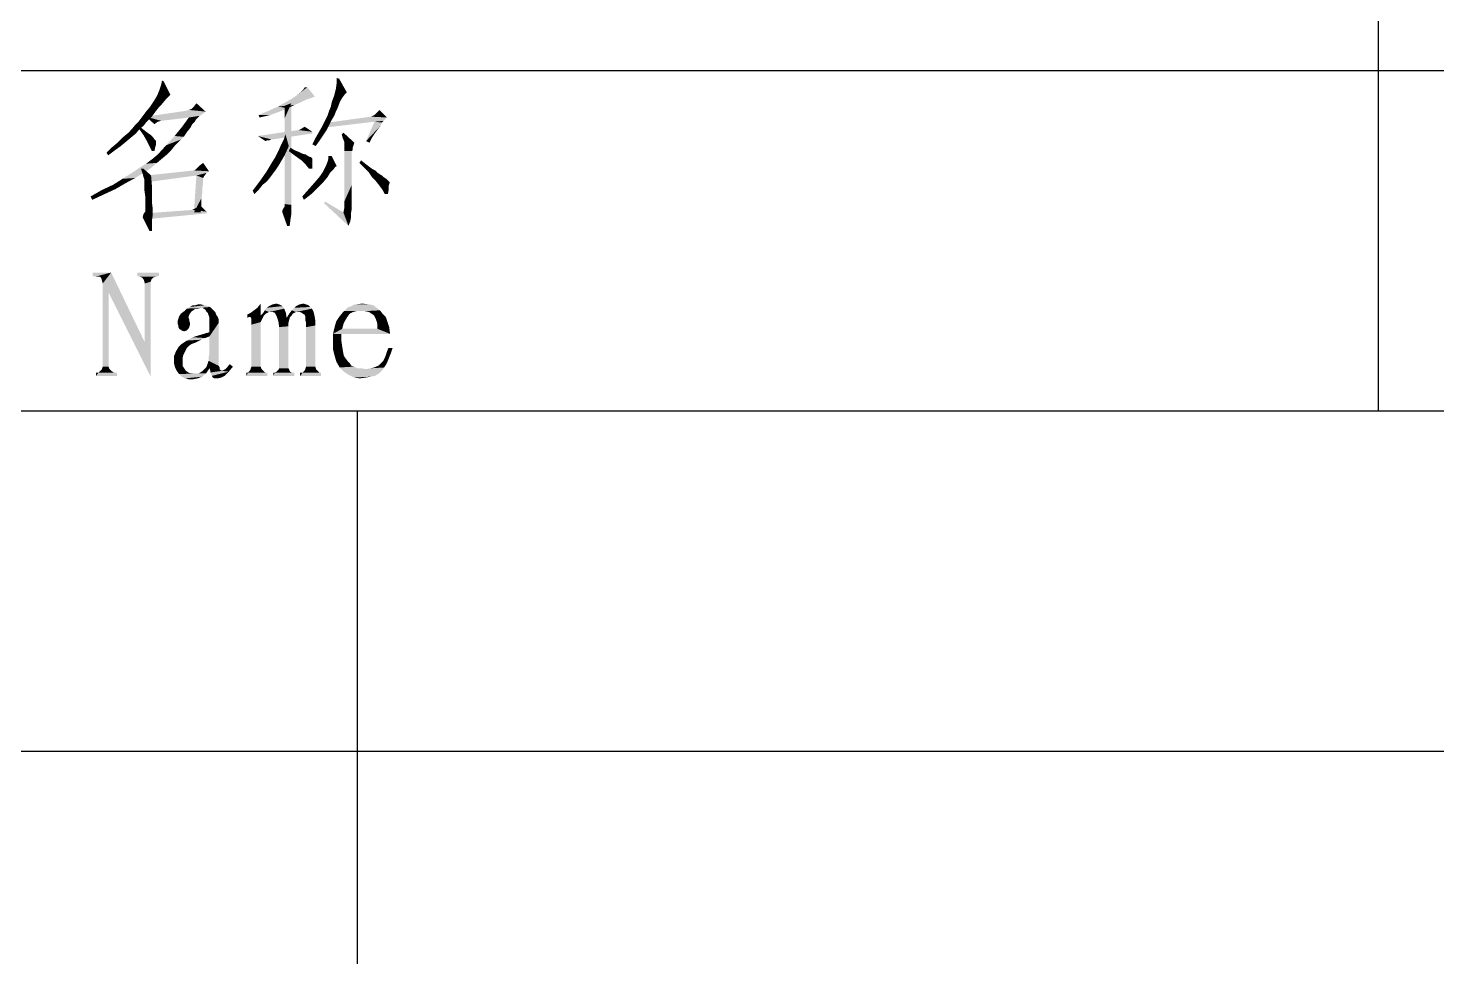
# Model space of a CAD drawing. Header units: millimetres. Extents: x 336 to 634, y 189 to 399.
# Drawn here: x 474.74 to 499.58, y 245.55 to 261.92 of the extents above; entities that cross this region are included whole.
import ezdxf

# ---------------------------------------------------------------- set-up
doc = ezdxf.new("R2010")
doc.units = ezdxf.units.MM

msp = doc.modelspace()

# ---------------------------------------------------------------- linework, layer by layer
at = {"color": 2, "linetype": 'Continuous'}
for p, q in [((498.54988, 297.17577), (498.54988, 255.17577)), ((448.54988, 261.17577), (628.54988, 261.17577)), ((448.54988, 255.17577), (628.54988, 255.17577))]:
    msp.add_line(p, q, dxfattribs=at)
at = {"color": 7, "linetype": 'Continuous'}
for p, q in [((448.54993, 255.17685), (628.54993, 255.17685)), ((480.54993, 229.17685), (480.54993, 255.17685)), ((448.54993, 249.17685), (628.54993, 249.17685))]:
    msp.add_line(p, q, dxfattribs=at)
for points in [[(477.0268, 260.76466), (477.05643, 260.83873), (477.1305, 260.98688)], [(477.0268, 260.76466), (477.1305, 260.98688), (477.24902, 260.74985)], [(477.05643, 260.83873), (477.08606, 260.92762), (477.1305, 260.98688)], [(477.1305, 260.98688), (477.08606, 260.92762), (477.10087, 261.0017)], [(479.47124, 260.73503), (479.54532, 260.79429), (479.66383, 260.88318)], [(479.47124, 260.73503), (479.66383, 260.88318), (479.79717, 260.72022)], [(479.54532, 260.79429), (479.58976, 260.83873), (479.66383, 260.88318)], [(479.66383, 260.88318), (479.58976, 260.83873), (479.61939, 260.88318)], [(480.16754, 260.85355), (480.18235, 260.95725), (480.2268, 261.03133)], [(480.16754, 260.85355), (480.2268, 261.03133), (480.36013, 260.79429)], [(480.2268, 261.03133), (480.18235, 260.95725), (480.18235, 261.04614)], [(477.10087, 260.58688), (476.89346, 260.54244), (476.95272, 260.63133)], [(477.17494, 260.67577), (476.95272, 260.63133), (476.99717, 260.7054)], [(476.95272, 260.63133), (477.17494, 260.67577), (477.10087, 260.58688)], [(477.24902, 260.74985), (476.99717, 260.7054), (477.0268, 260.76466)], [(476.99717, 260.7054), (477.24902, 260.74985), (477.17494, 260.67577)], [(479.54532, 260.61651), (479.44161, 260.57207), (479.14532, 260.54244)], [(479.54532, 260.61651), (479.14532, 260.54244), (479.27865, 260.61651)], [(479.6342, 260.66096), (479.27865, 260.61651), (479.38235, 260.67577)], [(479.27865, 260.61651), (479.6342, 260.66096), (479.54532, 260.61651)], [(479.79717, 260.72022), (479.38235, 260.67577), (479.47124, 260.73503)], [(479.79717, 260.72022), (479.72309, 260.69059), (479.38235, 260.67577)], [(479.38235, 260.67577), (479.72309, 260.69059), (479.6342, 260.66096)], [(480.07865, 260.54244), (480.09346, 260.61651), (480.24161, 260.63133)], [(480.07865, 260.54244), (480.24161, 260.63133), (480.19717, 260.51281)], [(480.28606, 260.7054), (480.09346, 260.61651), (480.13791, 260.73503)], [(480.28606, 260.7054), (480.24161, 260.63133), (480.09346, 260.61651)], [(480.36013, 260.79429), (480.13791, 260.73503), (480.16754, 260.85355)], [(480.36013, 260.79429), (480.3305, 260.76466), (480.13791, 260.73503)], [(480.13791, 260.73503), (480.3305, 260.76466), (480.28606, 260.7054)], [(476.68606, 260.27577), (476.7305, 260.33503), (476.92309, 260.36466)], [(476.68606, 260.27577), (476.92309, 260.36466), (476.81939, 260.26096)], [(476.92309, 260.36466), (476.7305, 260.33503), (476.81939, 260.45355)], [(477.05643, 260.54244), (476.99717, 260.46836), (476.81939, 260.45355)], [(477.05643, 260.54244), (476.81939, 260.45355), (476.89346, 260.54244)], [(477.87124, 260.45355), (476.81939, 260.36466), (477.5305, 260.46836)], [(476.81939, 260.45355), (476.99717, 260.46836), (476.92309, 260.36466)], [(477.87124, 260.45355), (477.81198, 260.4091), (476.81939, 260.36466)], [(477.81198, 260.4091), (477.76754, 260.37947), (476.81939, 260.36466)], [(477.57494, 260.34985), (476.81939, 260.36466), (477.76754, 260.37947)], [(476.81939, 260.36466), (477.57494, 260.34985), (477.08606, 260.29059)], [(476.81939, 260.36466), (477.08606, 260.29059), (477.0268, 260.27577)], [(477.0268, 260.27577), (476.96754, 260.23133), (476.81939, 260.36466)], [(476.89346, 260.54244), (477.10087, 260.58688), (477.05643, 260.54244)], [(477.87124, 260.45355), (477.5305, 260.46836), (477.57494, 260.48318)], [(477.87124, 260.45355), (477.57494, 260.48318), (477.61939, 260.49799)], [(477.57494, 260.34985), (477.76754, 260.37947), (477.72309, 260.33503)], [(477.87124, 260.45355), (477.61939, 260.49799), (477.66383, 260.54244)], [(477.66383, 260.54244), (477.70828, 260.6017), (477.87124, 260.45355)], [(479.17494, 260.45355), (478.80457, 260.39429), (478.98235, 260.46836)], [(478.80457, 260.39429), (479.17494, 260.45355), (479.01198, 260.39429)], [(479.01198, 260.39429), (478.81939, 260.34984), (478.80457, 260.39429)], [(479.32309, 260.51281), (478.98235, 260.46836), (479.14532, 260.54244)], [(478.98235, 260.46836), (479.32309, 260.51281), (479.17494, 260.45355)], [(479.14532, 260.54244), (479.44161, 260.57207), (479.32309, 260.51281)], [(479.26383, 260.33503), (479.26383, 260.55725), (479.38235, 260.6017)], [(479.26383, 260.14244), (479.26383, 260.33503), (479.38235, 260.6017)], [(479.26383, 259.96466), (479.26383, 260.14244), (479.38235, 260.6017)], [(479.26383, 259.78688), (479.26383, 259.96466), (479.38235, 260.6017)], [(479.26383, 259.63873), (479.26383, 259.78688), (479.38235, 260.6017)], [(479.26383, 259.49059), (479.26383, 259.63873), (479.38235, 260.6017)], [(479.26383, 259.35725), (479.26383, 259.49059), (479.38235, 260.6017)], [(479.26383, 259.23873), (479.26383, 259.35725), (479.38235, 260.6017)], [(479.26383, 259.13503), (479.26383, 259.23873), (479.38235, 260.6017)], [(479.26383, 259.04614), (479.26383, 259.13503), (479.38235, 260.6017)], [(479.26383, 258.97207), (479.26383, 259.04614), (479.38235, 260.6017)], [(479.26383, 258.91281), (479.26383, 258.97207), (479.38235, 260.6017)], [(479.26383, 258.85355), (479.26383, 258.91281), (479.38235, 260.6017)], [(479.26383, 258.82392), (479.26383, 258.85355), (479.38235, 260.6017)], [(479.26383, 258.82392), (479.38235, 260.6017), (479.38235, 258.8091)], [(480.13791, 260.37947), (480.09346, 260.3054), (479.97494, 260.29059)], [(480.13791, 260.37947), (479.97494, 260.29059), (480.01939, 260.37947)], [(480.16754, 260.45355), (480.01939, 260.37947), (480.04902, 260.46836)], [(480.01939, 260.37947), (480.16754, 260.45355), (480.13791, 260.37947)], [(481.07124, 260.34984), (480.0342, 260.26096), (480.78976, 260.36466)], [(480.19717, 260.51281), (480.04902, 260.46836), (480.07865, 260.54244)], [(480.04902, 260.46836), (480.19717, 260.51281), (480.16754, 260.45355)], [(481.07124, 260.34984), (480.78976, 260.36466), (480.81939, 260.37947)], [(481.07124, 260.34984), (480.81939, 260.37947), (480.84902, 260.39429)], [(481.07124, 260.34984), (480.84902, 260.39429), (480.89346, 260.43873)], [(480.89346, 260.43873), (480.93791, 260.48318), (481.07124, 260.34984)], [(476.70087, 260.14244), (476.49346, 260.06836), (476.56754, 260.14244)], [(476.49346, 260.06836), (476.70087, 260.14244), (476.64161, 260.06836)], [(476.77494, 260.2017), (476.56754, 260.14244), (476.6268, 260.21651)], [(476.56754, 260.14244), (476.77494, 260.2017), (476.70087, 260.14244)], [(476.81939, 260.26096), (476.6268, 260.21651), (476.68606, 260.27577)], [(476.6268, 260.21651), (476.81939, 260.26096), (476.77494, 260.2017)], [(476.70087, 260.14244), (476.7305, 260.17207), (476.80457, 260.11281)], [(476.80457, 260.11281), (476.77494, 260.03873), (476.70087, 260.14244)], [(477.60457, 260.17207), (477.32309, 260.02392), (477.45643, 260.18688)], [(477.60457, 260.17207), (477.54532, 260.09799), (477.32309, 260.02392)], [(477.72309, 260.33503), (477.45643, 260.18688), (477.57494, 260.34985)], [(477.72309, 260.33503), (477.69346, 260.3054), (477.45643, 260.18688)], [(477.69346, 260.3054), (477.67865, 260.27577), (477.45643, 260.18688)], [(477.67865, 260.27577), (477.6342, 260.23133), (477.45643, 260.18688)], [(477.45643, 260.18688), (477.6342, 260.23133), (477.60457, 260.17207)], [(479.51569, 260.12762), (479.75272, 260.09799), (478.78976, 260.02392)], [(479.51569, 260.12762), (478.78976, 260.02392), (479.50087, 260.12762)], [(479.75272, 260.09799), (479.51569, 260.12762), (479.54532, 260.14244)], [(479.54532, 260.14244), (479.58976, 260.17207), (479.61939, 260.18688)], [(479.54532, 260.14244), (479.61939, 260.18688), (479.75272, 260.09799)], [(480.00457, 260.12762), (479.87124, 260.09799), (479.9305, 260.2017)], [(479.87124, 260.09799), (480.00457, 260.12762), (479.94532, 260.03873)], [(480.04902, 260.21651), (479.9305, 260.2017), (479.97494, 260.29059)], [(479.9305, 260.2017), (480.04902, 260.21651), (480.00457, 260.12762)], [(479.97494, 260.29059), (480.09346, 260.3054), (480.04902, 260.21651)], [(480.0342, 260.26096), (480.84902, 260.27577), (479.97494, 260.17207)], [(481.07124, 260.34984), (481.04161, 260.32022), (480.0342, 260.26096)], [(481.04161, 260.32022), (481.01198, 260.29059), (480.0342, 260.26096)], [(481.01198, 260.29059), (480.84902, 260.27577), (480.0342, 260.26096)], [(480.98235, 260.26096), (480.70087, 259.93503), (480.84902, 260.27577)], [(480.98235, 260.26096), (480.95272, 260.2017), (480.70087, 259.93503)], [(480.95272, 260.2017), (480.90828, 260.14244), (480.70087, 259.93503)], [(480.90828, 260.14244), (480.86383, 260.08318), (480.70087, 259.93503)], [(480.84902, 260.27577), (481.01198, 260.29059), (480.98235, 260.26096)], [(476.37494, 259.84614), (476.2268, 259.83133), (476.31569, 259.9054)], [(476.55272, 259.99429), (476.46383, 259.92022), (476.31569, 259.9054)], [(476.55272, 259.99429), (476.31569, 259.9054), (476.40457, 259.99429)], [(476.31569, 259.9054), (476.46383, 259.92022), (476.37494, 259.84614)], [(476.64161, 260.06836), (476.40457, 259.99429), (476.49346, 260.06836)], [(476.40457, 259.99429), (476.64161, 260.06836), (476.55272, 259.99429)], [(476.80457, 260.11281), (476.86383, 260.06836), (476.77494, 260.03873)], [(476.77494, 260.03873), (476.86383, 260.06836), (476.90828, 260.03873)], [(476.90828, 260.03873), (476.8342, 259.93503), (476.77494, 260.03873)], [(476.90828, 260.03873), (476.93791, 260.0091), (476.8342, 259.93503)], [(476.93791, 260.0091), (476.96754, 259.96466), (476.8342, 259.93503)], [(476.8342, 259.93503), (476.96754, 259.96466), (476.99717, 259.93503)], [(476.99717, 259.93503), (476.87865, 259.84614), (476.8342, 259.93503)], [(476.99717, 259.93503), (476.99717, 259.92022), (476.87865, 259.84614)], [(476.99717, 259.92022), (476.99717, 259.87577), (476.87865, 259.84614)], [(476.87865, 259.84614), (476.99717, 259.87577), (476.98235, 259.83133)], [(477.48606, 260.0091), (477.17494, 259.86096), (477.32309, 260.02392)], [(477.48606, 260.0091), (477.44161, 259.96466), (477.17494, 259.86096)], [(477.44161, 259.96466), (477.38235, 259.9054), (477.17494, 259.86096)], [(477.17494, 259.86096), (477.38235, 259.9054), (477.32309, 259.84614)], [(477.54532, 260.09799), (477.51569, 260.05355), (477.32309, 260.02392)], [(477.32309, 260.02392), (477.51569, 260.05355), (477.48606, 260.0091)], [(479.75272, 260.09799), (479.75272, 260.06836), (478.78976, 260.02392)], [(479.0268, 259.96466), (478.78976, 260.02392), (479.75272, 260.06836)], [(478.78976, 260.02392), (479.0268, 259.96466), (478.96754, 259.94984)], [(478.96754, 259.94984), (478.92309, 259.93503), (478.78976, 260.02392)], [(478.96754, 259.94984), (479.0268, 259.96466), (478.99717, 259.94984)], [(479.0268, 259.96466), (479.75272, 260.06836), (479.05643, 259.96466)], [(479.33791, 259.84614), (479.16013, 259.77207), (479.20457, 259.87577)], [(479.33791, 259.84614), (479.20457, 259.87577), (479.24902, 259.96466)], [(479.24902, 259.96466), (479.27865, 260.05355), (479.33791, 259.84614)], [(479.88606, 259.94984), (479.75272, 259.87577), (479.81198, 259.99429)], [(479.75272, 259.87577), (479.88606, 259.94984), (479.81198, 259.84614)], [(479.94532, 260.03873), (479.81198, 259.99429), (479.87124, 260.09799)], [(479.81198, 259.99429), (479.94532, 260.03873), (479.88606, 259.94984)], [(480.28606, 259.99429), (480.27124, 260.05355), (480.30087, 260.08318)], [(480.31569, 259.92022), (480.28606, 259.99429), (480.30087, 260.08318)], [(480.31569, 259.92022), (480.30087, 260.08318), (480.49346, 259.9054)], [(480.49346, 259.9054), (480.31569, 259.84614), (480.31569, 259.92022)], [(480.49346, 259.9054), (480.47865, 259.86096), (480.31569, 259.84614)], [(480.86383, 260.08318), (480.80457, 259.99429), (480.70087, 259.93503)], [(480.70087, 259.93503), (480.80457, 259.99429), (480.76013, 259.9054)], [(476.27124, 259.77207), (476.12309, 259.72762), (476.2268, 259.83133)], [(476.12309, 259.72762), (476.27124, 259.77207), (476.15272, 259.68318)], [(476.2268, 259.83133), (476.37494, 259.84614), (476.27124, 259.77207)], [(477.10087, 259.62392), (477.01198, 259.54985), (476.81939, 259.53503)], [(477.10087, 259.62392), (476.81939, 259.53503), (476.93791, 259.62392)], [(476.98235, 259.83133), (476.92309, 259.75725), (476.87865, 259.84614)], [(476.92309, 259.75725), (476.98235, 259.83133), (476.96754, 259.75725)], [(477.18976, 259.69799), (476.93791, 259.62392), (477.0268, 259.69799)], [(476.93791, 259.62392), (477.18976, 259.69799), (477.10087, 259.62392)], [(477.32309, 259.84614), (477.0268, 259.69799), (477.17494, 259.86096)], [(477.32309, 259.84614), (477.26383, 259.77207), (477.0268, 259.69799)], [(477.0268, 259.69799), (477.26383, 259.77207), (477.18976, 259.69799)], [(479.0268, 259.53503), (479.10087, 259.65355), (479.26383, 259.68318)], [(479.0268, 259.53503), (479.26383, 259.68318), (479.16013, 259.5054)], [(479.26383, 259.68318), (479.10087, 259.65355), (479.16013, 259.77207)], [(479.16013, 259.77207), (479.33791, 259.84614), (479.26383, 259.68318)], [(479.44161, 259.77207), (479.33791, 259.75725), (479.36754, 259.81651)], [(479.33791, 259.75725), (479.44161, 259.77207), (479.51569, 259.74244)], [(479.51569, 259.74244), (479.45643, 259.66836), (479.33791, 259.75725)], [(479.51569, 259.74244), (479.57494, 259.71281), (479.45643, 259.66836)], [(479.57494, 259.71281), (479.6342, 259.69799), (479.45643, 259.66836)], [(479.45643, 259.66836), (479.6342, 259.69799), (479.67865, 259.66836)], [(479.67865, 259.66836), (479.56013, 259.59429), (479.45643, 259.66836)], [(479.67865, 259.66836), (479.70828, 259.65355), (479.56013, 259.59429)], [(479.72309, 259.65355), (479.73791, 259.63873), (479.56013, 259.59429)], [(479.70828, 259.65355), (479.72309, 259.65355), (479.56013, 259.59429)], [(479.73791, 259.63873), (479.75272, 259.62392), (479.56013, 259.59429)], [(479.56013, 259.59429), (479.75272, 259.62392), (479.75272, 259.57948)], [(479.98976, 259.49059), (480.01939, 259.56466), (480.09346, 259.66836)], [(479.98976, 259.49059), (480.09346, 259.66836), (480.18235, 259.49059)], [(480.01939, 259.56466), (480.0342, 259.62392), (480.09346, 259.66836)], [(480.09346, 259.66836), (480.0342, 259.62392), (480.0342, 259.66836)], [(480.31569, 259.84614), (480.47865, 259.86096), (480.46383, 259.81651)], [(480.46383, 259.81651), (480.31569, 259.75725), (480.31569, 259.84614)], [(480.46383, 259.81651), (480.46383, 259.77207), (480.31569, 259.75725)], [(480.31569, 259.75725), (480.46383, 259.77207), (480.44902, 259.75725)], [(480.44902, 259.75725), (480.44902, 259.72762), (480.31569, 258.86836)], [(480.44902, 259.75725), (480.31569, 258.86836), (480.31569, 259.75725)], [(480.44902, 259.72762), (480.44902, 259.66836), (480.31569, 258.86836)], [(480.44902, 259.66836), (480.44902, 259.57948), (480.31569, 258.86836)], [(476.77494, 259.37207), (476.6268, 259.28318), (476.40457, 259.26836)], [(476.77494, 259.37207), (476.40457, 259.26836), (476.56754, 259.37207)], [(476.90828, 259.46096), (476.56754, 259.37207), (476.70087, 259.46096)], [(476.56754, 259.37207), (476.90828, 259.46096), (476.77494, 259.37207)], [(476.70087, 259.46096), (476.81939, 259.53503), (477.01198, 259.54985)], [(476.70087, 259.46096), (477.01198, 259.54985), (476.90828, 259.46096)], [(476.77494, 259.44614), (476.76013, 259.35725), (476.7305, 259.44614)], [(476.76013, 259.35725), (476.77494, 259.44614), (476.90828, 259.32762)], [(477.9305, 259.4017), (476.8342, 259.32762), (477.66383, 259.41651)], [(477.9305, 259.4017), (477.88606, 259.37207), (476.8342, 259.32762)], [(477.70828, 259.32762), (476.8342, 259.32762), (477.88606, 259.37207)], [(477.9305, 259.4017), (477.66383, 259.41651), (477.69346, 259.43133)], [(477.69346, 259.43133), (477.72309, 259.46096), (477.8268, 259.54985)], [(477.69346, 259.43133), (477.8268, 259.54985), (477.9305, 259.4017)], [(477.70828, 259.32762), (477.88606, 259.37207), (477.85643, 259.32762)], [(477.72309, 259.46096), (477.76754, 259.5054), (477.8268, 259.54985)], [(479.05643, 259.35725), (478.8342, 259.23873), (478.93791, 259.38688)], [(479.16013, 259.5054), (478.93791, 259.38688), (479.0268, 259.53503)], [(479.16013, 259.5054), (479.1305, 259.46096), (478.93791, 259.38688)], [(479.1305, 259.46096), (479.10087, 259.41651), (478.93791, 259.38688)], [(478.93791, 259.38688), (479.10087, 259.41651), (479.05643, 259.35725)], [(479.75272, 259.57948), (479.6342, 259.52022), (479.56013, 259.59429)], [(479.6342, 259.52022), (479.75272, 259.57948), (479.75272, 259.52022)], [(479.75272, 259.52022), (479.69346, 259.44614), (479.6342, 259.52022)], [(479.69346, 259.44614), (479.75272, 259.52022), (479.75272, 259.44614)], [(480.06383, 259.37207), (479.88606, 259.31281), (479.94532, 259.4017)], [(479.88606, 259.31281), (480.06383, 259.37207), (480.01939, 259.29799)], [(480.18235, 259.49059), (480.15272, 259.47577), (479.94532, 259.4017)], [(480.18235, 259.49059), (479.94532, 259.4017), (479.98976, 259.49059)], [(480.15272, 259.47577), (480.12309, 259.43133), (479.94532, 259.4017)], [(479.94532, 259.4017), (480.12309, 259.43133), (480.06383, 259.37207)], [(480.44902, 259.57948), (480.44902, 259.47577), (480.31569, 258.86836)], [(480.44902, 259.47577), (480.44902, 259.34244), (480.31569, 258.86836)], [(480.58235, 259.54985), (480.61198, 259.59429), (480.68606, 259.53503)], [(480.68606, 259.53503), (480.67124, 259.46096), (480.58235, 259.54985)], [(480.68606, 259.53503), (480.74532, 259.49059), (480.67124, 259.46096)], [(480.67124, 259.46096), (480.74532, 259.49059), (480.80457, 259.44614)], [(480.80457, 259.44614), (480.74532, 259.38688), (480.67124, 259.46096)], [(480.80457, 259.44614), (480.86383, 259.41651), (480.74532, 259.38688)], [(480.74532, 259.38688), (480.86383, 259.41651), (480.90828, 259.37207)], [(480.90828, 259.37207), (480.80457, 259.29799), (480.74532, 259.38688)], [(480.90828, 259.37207), (480.95272, 259.34244), (480.80457, 259.29799)], [(476.28606, 259.09059), (476.04902, 259.07577), (476.24161, 259.16466)], [(476.46383, 259.19429), (476.24161, 259.16466), (476.40457, 259.26836)], [(476.24161, 259.16466), (476.46383, 259.19429), (476.28606, 259.09059)], [(476.40457, 259.26836), (476.6268, 259.28318), (476.46383, 259.19429)], [(476.90828, 259.32762), (476.77494, 259.29799), (476.76013, 259.35725)], [(476.78976, 259.25355), (476.77494, 259.29799), (476.90828, 259.32762)], [(476.78976, 259.22392), (476.78976, 259.25355), (476.90828, 259.32762)], [(476.78976, 259.2091), (476.78976, 259.22392), (476.90828, 259.32762)], [(476.78976, 259.14985), (476.78976, 259.2091), (476.90828, 259.32762)], [(476.78976, 259.14985), (476.90828, 259.32762), (476.92309, 259.14985)], [(476.92309, 259.14985), (476.78976, 259.07577), (476.78976, 259.14985)], [(476.78976, 259.07577), (476.92309, 259.14985), (476.92309, 259.0017)], [(477.70828, 259.32762), (476.8342, 259.2091), (476.8342, 259.32762)], [(477.8268, 259.28318), (477.66383, 258.67577), (477.70828, 259.32762)], [(477.8268, 259.28318), (477.8268, 259.26836), (477.66383, 258.67577)], [(477.8268, 259.26836), (477.8268, 259.22392), (477.66383, 258.67577)], [(477.8268, 259.22392), (477.8268, 259.17947), (477.66383, 258.67577)], [(477.8268, 259.17947), (477.81198, 259.12022), (477.66383, 258.67577)], [(477.81198, 259.12022), (477.81198, 259.03133), (477.66383, 258.67577)], [(477.70828, 259.32762), (477.85643, 259.32762), (477.84161, 259.31281)], [(477.70828, 259.32762), (477.84161, 259.31281), (477.8268, 259.28318)], [(478.95272, 259.22392), (478.70087, 259.06096), (478.8342, 259.23873)], [(478.95272, 259.22392), (478.87865, 259.16466), (478.70087, 259.06096)], [(478.87865, 259.16466), (478.81939, 259.09059), (478.70087, 259.06096)], [(479.05643, 259.35725), (479.01198, 259.29799), (478.8342, 259.23873)], [(478.8342, 259.23873), (479.01198, 259.29799), (478.95272, 259.22392)], [(479.94532, 259.2091), (479.84161, 259.1054), (479.69346, 259.09059)], [(479.94532, 259.2091), (479.69346, 259.09059), (479.79717, 259.2091)], [(480.01939, 259.29799), (479.79717, 259.2091), (479.88606, 259.31281)], [(479.79717, 259.2091), (480.01939, 259.29799), (479.94532, 259.2091)], [(480.44902, 259.34244), (480.44902, 259.16466), (480.31569, 258.86836)], [(480.44902, 259.16466), (480.44902, 258.97207), (480.31569, 258.86836)], [(480.95272, 259.34244), (480.98235, 259.32762), (480.80457, 259.29799)], [(480.80457, 259.29799), (480.98235, 259.32762), (481.01198, 259.29799)], [(481.01198, 259.29799), (480.86383, 259.23873), (480.80457, 259.29799)], [(481.01198, 259.29799), (481.05643, 259.26836), (480.86383, 259.23873)], [(480.86383, 259.23873), (481.05643, 259.26836), (481.08606, 259.23873)], [(481.08606, 259.23873), (480.92309, 259.16466), (480.86383, 259.23873)], [(481.08606, 259.23873), (481.10087, 259.22392), (480.92309, 259.16466)], [(481.10087, 259.22392), (481.11569, 259.2091), (480.92309, 259.16466)], [(481.11569, 259.2091), (481.11569, 259.19429), (480.92309, 259.16466)], [(480.92309, 259.16466), (481.11569, 259.19429), (481.10087, 259.14985)], [(481.10087, 259.14985), (480.96754, 259.1054), (480.92309, 259.16466)], [(480.96754, 259.1054), (481.10087, 259.14985), (481.10087, 259.09059)], [(476.09346, 259.0017), (475.84161, 258.95725), (476.04902, 259.07577)], [(475.84161, 258.95725), (476.09346, 259.0017), (475.87124, 258.89799)], [(476.04902, 259.07577), (476.28606, 259.09059), (476.09346, 259.0017)], [(476.92309, 259.0017), (476.80457, 258.97207), (476.78976, 259.07577)], [(476.80457, 258.86836), (476.80457, 258.97207), (476.92309, 259.0017)], [(476.80457, 258.86836), (476.92309, 259.0017), (476.92309, 258.85355)], [(477.81198, 259.03133), (477.79717, 258.92762), (477.66383, 258.67577)], [(477.79717, 258.92762), (477.79717, 258.8091), (477.66383, 258.67577)], [(478.70087, 259.06096), (478.81939, 259.09059), (478.7305, 259.0017)], [(479.73791, 259.0017), (479.57494, 258.95725), (479.69346, 259.09059)], [(479.57494, 258.95725), (479.73791, 259.0017), (479.60457, 258.89799)], [(479.69346, 259.09059), (479.84161, 259.1054), (479.73791, 259.0017)], [(480.31569, 258.74984), (480.31569, 258.86836), (480.44902, 258.97207)], [(480.31569, 258.74984), (480.44902, 258.97207), (480.44902, 258.74984)], [(481.10087, 259.09059), (480.99717, 259.06096), (480.96754, 259.1054)], [(481.0268, 259.0017), (480.99717, 259.06096), (481.10087, 259.09059)], [(481.0268, 259.0017), (481.10087, 259.09059), (481.08606, 259.0017)], [(476.93791, 258.63133), (476.76013, 258.58688), (476.77494, 258.64614)], [(476.76013, 258.58688), (476.93791, 258.63133), (476.92309, 258.52762)], [(476.77494, 258.64614), (476.80457, 258.69059), (476.93791, 258.73503)], [(476.77494, 258.64614), (476.93791, 258.73503), (476.93791, 258.63133)], [(476.92309, 258.85355), (476.80457, 258.79429), (476.80457, 258.86836)], [(476.80457, 258.79429), (476.92309, 258.85355), (476.93791, 258.73503)], [(476.93791, 258.73503), (476.80457, 258.72022), (476.80457, 258.79429)], [(476.80457, 258.69059), (476.80457, 258.72022), (476.93791, 258.73503)], [(477.88606, 258.69059), (476.8342, 258.66096), (477.6342, 258.72022)], [(476.8342, 258.66096), (477.88606, 258.69059), (477.90087, 258.66096)], [(477.90087, 258.66096), (476.8342, 258.55725), (476.8342, 258.66096)], [(477.6342, 258.72022), (477.66383, 258.73503), (477.73791, 258.76466)], [(477.88606, 258.69059), (477.6342, 258.72022), (477.73791, 258.76466)], [(477.66383, 258.67577), (477.79717, 258.8091), (477.78235, 258.67577)], [(477.66383, 258.73503), (477.69346, 258.74985), (477.73791, 258.76466)], [(477.73791, 258.76466), (477.78235, 258.79429), (477.88606, 258.69059)], [(479.38235, 258.73503), (479.21939, 258.69059), (479.2342, 258.73503)], [(479.21939, 258.69059), (479.38235, 258.73503), (479.38235, 258.64614)], [(479.38235, 258.64614), (479.30828, 258.43873), (479.21939, 258.69059)], [(479.2342, 258.73503), (479.26383, 258.77947), (479.38235, 258.8091)], [(479.2342, 258.73503), (479.38235, 258.8091), (479.38235, 258.73503)], [(479.38235, 258.8091), (479.26383, 258.79429), (479.26383, 258.82392)], [(479.26383, 258.77947), (479.26383, 258.79429), (479.38235, 258.8091)], [(479.38235, 258.64614), (479.36754, 258.55725), (479.30828, 258.43873)], [(479.96013, 258.83873), (479.97494, 258.86836), (480.30087, 258.67577)], [(480.30087, 258.67577), (480.38976, 258.43873), (479.96013, 258.83873)], [(480.44902, 258.74984), (480.30087, 258.67577), (480.31569, 258.74984)], [(480.30087, 258.67577), (480.44902, 258.74984), (480.4342, 258.66096)], [(480.30087, 258.67577), (480.4342, 258.66096), (480.38976, 258.43873)], [(480.4342, 258.66096), (480.4342, 258.58688), (480.38976, 258.43873)], [(476.92309, 258.52762), (476.87865, 258.34985), (476.76013, 258.58688)], [(476.92309, 258.52762), (476.92309, 258.43873), (476.87865, 258.34985)], [(476.87865, 258.34985), (476.92309, 258.43873), (476.92309, 258.34985)], [(479.30828, 258.43873), (479.36754, 258.55725), (479.35272, 258.43873)], [(480.4342, 258.58688), (480.41939, 258.51281), (480.38976, 258.43873)], [(476.2046, 257.61651), (475.87868, 257.55725), (475.87868, 257.61651)], [(475.92312, 257.54244), (475.87868, 257.55725), (476.2046, 257.61651)], [(475.96756, 257.54244), (475.92312, 257.54244), (476.2046, 257.61651)], [(475.99719, 257.54244), (475.96756, 257.54244), (476.2046, 257.61651)], [(476.02682, 257.52762), (475.99719, 257.54244), (476.2046, 257.61651)], [(476.05645, 257.42392), (476.02682, 257.52762), (476.2046, 257.61651)], [(476.16016, 257.26096), (476.05645, 257.42392), (476.2046, 257.61651)], [(476.16016, 257.26096), (476.05645, 255.95725), (476.05645, 257.42392)], [(476.16016, 257.26096), (476.2046, 257.61651), (476.79719, 256.38688)], [(477.04905, 257.61651), (476.66386, 257.55725), (476.66386, 257.61651)], [(476.66386, 257.55725), (477.04905, 257.61651), (477.04905, 257.55725)], [(477.04905, 257.55725), (476.70831, 257.54244), (476.66386, 257.55725)], [(476.70831, 257.54244), (477.04905, 257.55725), (476.98979, 257.54244)], [(476.98979, 257.54244), (476.75275, 257.52762), (476.70831, 257.54244)], [(476.75275, 257.52762), (476.98979, 257.54244), (476.94534, 257.52762)], [(476.94534, 257.52762), (476.78238, 257.48318), (476.75275, 257.52762)], [(476.94534, 257.52762), (476.91571, 257.49799), (476.78238, 257.48318)], [(476.78238, 257.48318), (476.91571, 257.49799), (476.9009, 257.45355)], [(476.9009, 257.45355), (476.79719, 257.42392), (476.78238, 257.48318)], [(476.79719, 256.38688), (476.79719, 257.42392), (476.9009, 257.45355)], [(476.79719, 256.38688), (476.9009, 257.45355), (476.9009, 255.77947)], [(476.05645, 255.95725), (476.16016, 257.26096), (476.16016, 255.95725)], [(476.79719, 256.38688), (476.9009, 255.77947), (476.16016, 257.26096)], [(477.58238, 256.87577), (477.4046, 256.84614), (477.43423, 256.89059)], [(477.62682, 256.93503), (477.43423, 256.89059), (477.49349, 256.93503)], [(477.43423, 256.89059), (477.62682, 256.93503), (477.58238, 256.87577)], [(477.68608, 256.97947), (477.65645, 256.94985), (477.49349, 256.93503)], [(477.68608, 256.97947), (477.49349, 256.93503), (477.53794, 256.97947)], [(477.49349, 256.93503), (477.65645, 256.94985), (477.62682, 256.93503)], [(477.95275, 257.0091), (477.78979, 256.99429), (477.53794, 256.97947)], [(477.95275, 257.0091), (477.53794, 256.97947), (477.59719, 257.0091)], [(477.68608, 256.97947), (477.53794, 256.97947), (477.78979, 256.99429)], [(477.84905, 257.03873), (477.92312, 257.02392), (477.59719, 257.0091)], [(477.68608, 257.03873), (477.84905, 257.03873), (477.59719, 257.0091)], [(477.68608, 257.03873), (477.59719, 257.0091), (477.64164, 257.03873)], [(477.59719, 257.0091), (477.92312, 257.02392), (477.95275, 257.0091)], [(477.78979, 257.05355), (477.68608, 257.03873), (477.73053, 257.05355)], [(477.68608, 257.03873), (477.78979, 257.05355), (477.84905, 257.03873)], [(477.68608, 256.97947), (477.78979, 256.99429), (477.73053, 256.97947)], [(477.81942, 256.99429), (477.78979, 256.99429), (477.95275, 257.0091)], [(477.83423, 256.97947), (477.81942, 256.99429), (477.95275, 257.0091)], [(477.83423, 256.97947), (477.95275, 257.0091), (477.98238, 256.97947)], [(477.98238, 256.97947), (477.86386, 256.96466), (477.83423, 256.97947)], [(477.86386, 256.96466), (477.98238, 256.97947), (478.01201, 256.94985)], [(478.01201, 256.94985), (477.87868, 256.93503), (477.86386, 256.96466)], [(477.87868, 256.93503), (478.01201, 256.94985), (478.04164, 256.92022)], [(478.04164, 256.92022), (477.90831, 256.9054), (477.87868, 256.93503)], [(477.90831, 256.9054), (478.04164, 256.92022), (478.05645, 256.87577)], [(478.05645, 256.87577), (477.92312, 256.86096), (477.90831, 256.9054)], [(478.84164, 256.86096), (478.6046, 256.87577), (478.66386, 256.9054)], [(478.84164, 256.86096), (478.66386, 256.9054), (478.72312, 256.94985)], [(478.84164, 256.86096), (478.72312, 256.94985), (478.78238, 256.99429)], [(478.78238, 256.99429), (478.84164, 257.06836), (478.84164, 256.86096)], [(478.96016, 256.9054), (478.93053, 256.89059), (478.84164, 256.86096)], [(478.96016, 256.9054), (478.84164, 256.86096), (478.88608, 256.9054)], [(478.84164, 256.86096), (478.93053, 256.89059), (478.9009, 256.86096)], [(478.98979, 256.92022), (478.88608, 256.9054), (478.91571, 256.94985)], [(478.88608, 256.9054), (478.98979, 256.92022), (478.96016, 256.9054)], [(479.25645, 256.97948), (478.91571, 256.94985), (478.94534, 256.99429)], [(478.98979, 256.92022), (478.91571, 256.94985), (479.25645, 256.97948)], [(479.22682, 257.02392), (478.94534, 256.99429), (478.98979, 257.02392)], [(478.94534, 256.99429), (479.22682, 257.02392), (479.25645, 256.97948)], [(479.16756, 257.05355), (479.19719, 257.03873), (478.98979, 257.02392)], [(479.16756, 257.05355), (478.98979, 257.02392), (479.04905, 257.05355)], [(478.98979, 257.02392), (479.19719, 257.03873), (479.22682, 257.02392)], [(479.01942, 256.92022), (478.98979, 256.92022), (479.25645, 256.97948)], [(479.04905, 256.92022), (479.01942, 256.92022), (479.25645, 256.97948)], [(479.04905, 257.05355), (479.12312, 257.06836), (479.16756, 257.05355)], [(479.09349, 256.9054), (479.04905, 256.92022), (479.25645, 256.97948)], [(479.09349, 256.9054), (479.25645, 256.97948), (479.28608, 256.9054)], [(479.28608, 256.9054), (479.10831, 256.87577), (479.09349, 256.9054)], [(479.12312, 256.84614), (479.10831, 256.87577), (479.28608, 256.9054)], [(479.12312, 256.84614), (479.28608, 256.9054), (479.3009, 256.81651)], [(479.4046, 256.89059), (479.38979, 256.86096), (479.3009, 256.81651)], [(479.4046, 256.89059), (479.3009, 256.81651), (479.34534, 256.89059)], [(479.46386, 256.92022), (479.34534, 256.89059), (479.38979, 256.94985)], [(479.46386, 256.92022), (479.43423, 256.9054), (479.34534, 256.89059)], [(479.34534, 256.89059), (479.43423, 256.9054), (479.4046, 256.89059)], [(479.74534, 256.97948), (479.38979, 256.94985), (479.43423, 256.99429)], [(479.46386, 256.92022), (479.38979, 256.94985), (479.74534, 256.97948)], [(479.71571, 257.0091), (479.43423, 256.99429), (479.46386, 257.02392)], [(479.43423, 256.99429), (479.71571, 257.0091), (479.74534, 256.97948)], [(479.64164, 257.05355), (479.68608, 257.03873), (479.46386, 257.02392)], [(479.64164, 257.05355), (479.46386, 257.02392), (479.52312, 257.05355)], [(479.46386, 257.02392), (479.68608, 257.03873), (479.71571, 257.0091)], [(479.49349, 256.92022), (479.46386, 256.92022), (479.74534, 256.97948)], [(479.53794, 256.92022), (479.49349, 256.92022), (479.74534, 256.97948)], [(479.52312, 257.05355), (479.59719, 257.06836), (479.64164, 257.05355)], [(479.53794, 256.92022), (479.74534, 256.97948), (479.77497, 256.92022)], [(479.77497, 256.92022), (479.56756, 256.9054), (479.53794, 256.92022)], [(479.58238, 256.89059), (479.56756, 256.9054), (479.77497, 256.92022)], [(479.61201, 256.87577), (479.58238, 256.89059), (479.77497, 256.92022)], [(479.61201, 256.87577), (479.77497, 256.92022), (479.78979, 256.86096)], [(480.47127, 256.92022), (480.23423, 256.84614), (480.30831, 256.93503)], [(480.47127, 256.92022), (480.41201, 256.89059), (480.23423, 256.84614)], [(480.23423, 256.84614), (480.41201, 256.89059), (480.36756, 256.83133)], [(480.88608, 256.99429), (480.94534, 256.94985), (480.30831, 256.93503)], [(480.88608, 256.99429), (480.30831, 256.93503), (480.36756, 256.99429)], [(480.53053, 256.93503), (480.30831, 256.93503), (480.94534, 256.94985)], [(480.30831, 256.93503), (480.53053, 256.93503), (480.47127, 256.92022)], [(480.36756, 256.99429), (480.44164, 257.02392), (480.82682, 257.03873)], [(480.36756, 256.99429), (480.82682, 257.03873), (480.88608, 256.99429)], [(480.76756, 257.05355), (480.82682, 257.03873), (480.44164, 257.02392)], [(480.76756, 257.05355), (480.44164, 257.02392), (480.5009, 257.05355)], [(480.5009, 257.05355), (480.63423, 257.06836), (480.76756, 257.05355)], [(480.6046, 256.93503), (480.53053, 256.93503), (480.94534, 256.94985)], [(480.67868, 256.93503), (480.6046, 256.93503), (480.94534, 256.94985)], [(480.75275, 256.92022), (480.67868, 256.93503), (480.94534, 256.94985)], [(480.79719, 256.89059), (480.75275, 256.92022), (480.94534, 256.94985)], [(480.79719, 256.89059), (480.94534, 256.94985), (480.98979, 256.89059)], [(480.98979, 256.89059), (480.84164, 256.86096), (480.79719, 256.89059)], [(480.84164, 256.86096), (480.98979, 256.89059), (481.04905, 256.83133)], [(477.58238, 256.78688), (477.37497, 256.75725), (477.38979, 256.8017)], [(477.37497, 256.75725), (477.58238, 256.78688), (477.58238, 256.75725)], [(477.58238, 256.75725), (477.59719, 256.72762), (477.37497, 256.71281)], [(477.58238, 256.75725), (477.37497, 256.71281), (477.37497, 256.75725)], [(477.37497, 256.71281), (477.59719, 256.72762), (477.59719, 256.69799)], [(477.59719, 256.69799), (477.38979, 256.68318), (477.37497, 256.71281)], [(477.56756, 256.83133), (477.38979, 256.8017), (477.4046, 256.84614)], [(477.38979, 256.8017), (477.56756, 256.83133), (477.58238, 256.78688)], [(477.38979, 256.65355), (477.38979, 256.68318), (477.59719, 256.69799)], [(477.38979, 256.65355), (477.59719, 256.69799), (477.58238, 256.65355)], [(477.58238, 256.65355), (477.4046, 256.62392), (477.38979, 256.65355)], [(477.4046, 256.84614), (477.58238, 256.87577), (477.56756, 256.83133)], [(477.4046, 256.62392), (477.58238, 256.65355), (477.56756, 256.62392)], [(477.92312, 256.86096), (478.05645, 256.87577), (478.08608, 256.83133)], [(478.08608, 256.83133), (477.93794, 256.81651), (477.92312, 256.86096)], [(477.92312, 256.12022), (477.93794, 256.19429), (478.1009, 256.72762)], [(477.92312, 256.06096), (477.92312, 256.12022), (478.1009, 256.72762)], [(477.92312, 256.06096), (478.1009, 256.72762), (478.1009, 255.97207)], [(477.93794, 256.81651), (478.08608, 256.83133), (478.1009, 256.78688)], [(478.1009, 256.78688), (477.93794, 256.75725), (477.93794, 256.81651)], [(477.93794, 256.75725), (478.1009, 256.78688), (478.1009, 256.72762)], [(478.1009, 256.72762), (477.93794, 256.56466), (477.93794, 256.75725)], [(477.93794, 256.49059), (477.93794, 256.56466), (478.1009, 256.72762)], [(477.93794, 256.37207), (477.93794, 256.49059), (478.1009, 256.72762)], [(477.93794, 256.28318), (477.93794, 256.37207), (478.1009, 256.72762)], [(477.93794, 256.19429), (477.93794, 256.28318), (478.1009, 256.72762)], [(478.6046, 256.87577), (478.84164, 256.86096), (478.63423, 256.83133)], [(478.63423, 256.83133), (478.6046, 256.81651), (478.6046, 256.87577)], [(478.84164, 256.86096), (478.9009, 256.86096), (478.63423, 256.83133)], [(478.66386, 256.83133), (478.63423, 256.83133), (478.9009, 256.86096)], [(478.67868, 256.8017), (478.66386, 256.83133), (478.9009, 256.86096)], [(478.67868, 256.8017), (478.9009, 256.86096), (478.87127, 256.8017)], [(478.87127, 256.8017), (478.67868, 256.75725), (478.67868, 256.8017)], [(478.67868, 256.75725), (478.87127, 256.8017), (478.84164, 256.74244)], [(478.84164, 256.74244), (478.67868, 256.69799), (478.67868, 256.75725)], [(478.67868, 255.95725), (478.67868, 256.69799), (478.84164, 256.74244)], [(478.67868, 255.95725), (478.84164, 256.74244), (478.84164, 255.95725)], [(479.3009, 256.81651), (479.15275, 256.75725), (479.12312, 256.84614)], [(479.3009, 256.81651), (479.34534, 256.78688), (479.15275, 256.75725)], [(479.15275, 256.75725), (479.34534, 256.78688), (479.33053, 256.72762)], [(479.33053, 256.72762), (479.16756, 256.65355), (479.15275, 256.75725)], [(479.33053, 256.72762), (479.33053, 256.66836), (479.16756, 256.65355)], [(479.16756, 255.92762), (479.16756, 256.65355), (479.33053, 256.66836)], [(479.16756, 255.92762), (479.33053, 256.66836), (479.33053, 255.92762)], [(479.38979, 256.86096), (479.36016, 256.83133), (479.3009, 256.81651)], [(479.3009, 256.81651), (479.36016, 256.83133), (479.34534, 256.78688)], [(479.78979, 256.86096), (479.62682, 256.84614), (479.61201, 256.87577)], [(479.62682, 256.78688), (479.62682, 256.84614), (479.78979, 256.86096)], [(479.62682, 256.78688), (479.78979, 256.86096), (479.8046, 256.77207)], [(479.8046, 256.77207), (479.64164, 256.72762), (479.62682, 256.78688)], [(479.64164, 256.72762), (479.8046, 256.77207), (479.8046, 256.68318)], [(479.8046, 256.68318), (479.64164, 256.65355), (479.64164, 256.72762)], [(479.64164, 255.95725), (479.64164, 256.65355), (479.8046, 256.68318)], [(479.64164, 255.95725), (479.8046, 256.68318), (479.8046, 255.95725)], [(480.27868, 256.62392), (480.11571, 256.53503), (480.14534, 256.65355)], [(480.30831, 256.72762), (480.14534, 256.65355), (480.17497, 256.75725)], [(480.14534, 256.65355), (480.30831, 256.72762), (480.27868, 256.62392)], [(480.36756, 256.83133), (480.17497, 256.75725), (480.23423, 256.84614)], [(480.17497, 256.75725), (480.36756, 256.83133), (480.30831, 256.72762)], [(481.04905, 256.83133), (480.87127, 256.8017), (480.84164, 256.86096)], [(480.88608, 256.75725), (480.87127, 256.8017), (481.04905, 256.83133)], [(480.88608, 256.75725), (481.04905, 256.83133), (481.07868, 256.74244)], [(481.07868, 256.74244), (480.9009, 256.69799), (480.88608, 256.75725)], [(480.9009, 256.69799), (481.07868, 256.74244), (481.10831, 256.65355)], [(481.10831, 256.65355), (480.9009, 256.62392), (480.9009, 256.69799)], [(480.9009, 256.62392), (481.10831, 256.65355), (481.12312, 256.53503)], [(477.56756, 256.62392), (477.44905, 256.59429), (477.4046, 256.62392)], [(477.44905, 256.59429), (477.56756, 256.62392), (477.53794, 256.59429)], [(477.53794, 256.59429), (477.49349, 256.57947), (477.44905, 256.59429)], [(477.73053, 256.4017), (477.44905, 256.35725), (477.53794, 256.41651)], [(477.73053, 256.4017), (477.67127, 256.37207), (477.44905, 256.35725)], [(477.86386, 256.46096), (477.53794, 256.41651), (477.64164, 256.47577)], [(477.86386, 256.46096), (477.78979, 256.43133), (477.53794, 256.41651)], [(477.53794, 256.41651), (477.78979, 256.43133), (477.73053, 256.4017)], [(477.93794, 256.49059), (477.64164, 256.47577), (477.78979, 256.52022)], [(477.64164, 256.47577), (477.93794, 256.49059), (477.86386, 256.46096)], [(477.93794, 256.49059), (477.78979, 256.52022), (477.93794, 256.56466)], [(480.27868, 256.62392), (480.9009, 256.62392), (480.11571, 256.53503)], [(480.26386, 256.53503), (480.11571, 256.53503), (480.9009, 256.62392)], [(480.26386, 256.53503), (480.26386, 256.41651), (480.11571, 256.4017)], [(480.26386, 256.53503), (480.11571, 256.4017), (480.11571, 256.53503)], [(480.11571, 256.4017), (480.26386, 256.41651), (480.27868, 256.31281)], [(480.27868, 256.31281), (480.11571, 256.26836), (480.11571, 256.4017)], [(481.12312, 256.53503), (480.26386, 256.53503), (480.9009, 256.62392)], [(477.50831, 256.22392), (477.47868, 256.16466), (477.31571, 256.14985)], [(477.50831, 256.22392), (477.31571, 256.14985), (477.34534, 256.22392)], [(477.31571, 256.14985), (477.47868, 256.16466), (477.46386, 256.1054)], [(477.46386, 256.1054), (477.31571, 256.07577), (477.31571, 256.14985)], [(477.55275, 256.29799), (477.53794, 256.28318), (477.34534, 256.22392)], [(477.55275, 256.29799), (477.34534, 256.22392), (477.38979, 256.29799)], [(477.34534, 256.22392), (477.53794, 256.28318), (477.50831, 256.22392)], [(477.62682, 256.35725), (477.58238, 256.32762), (477.38979, 256.29799)], [(477.62682, 256.35725), (477.38979, 256.29799), (477.44905, 256.35725)], [(477.38979, 256.29799), (477.58238, 256.32762), (477.55275, 256.29799)], [(477.44905, 256.35725), (477.67127, 256.37207), (477.62682, 256.35725)], [(480.11571, 256.26836), (480.27868, 256.31281), (480.29349, 256.22392)], [(480.29349, 256.22392), (480.14534, 256.14985), (480.11571, 256.26836)], [(480.14534, 256.14985), (480.29349, 256.22392), (480.30831, 256.14985)], [(480.30831, 256.14985), (480.17497, 256.04614), (480.14534, 256.14985)], [(480.30831, 256.14985), (480.33794, 256.1054), (480.17497, 256.04614)], [(481.13794, 256.19429), (481.03423, 256.12022), (481.06386, 256.2091)], [(481.03423, 256.12022), (481.13794, 256.19429), (481.10831, 256.12022)], [(481.16756, 256.28318), (481.06386, 256.2091), (481.09349, 256.28318)], [(481.06386, 256.2091), (481.16756, 256.28318), (481.13794, 256.19429)], [(476.17497, 255.91281), (476.01201, 255.88318), (476.04164, 255.91281)], [(476.01201, 255.88318), (476.17497, 255.91281), (476.2046, 255.88318)], [(476.16016, 255.95725), (476.04164, 255.91281), (476.05645, 255.95725)], [(476.04164, 255.91281), (476.16016, 255.95725), (476.17497, 255.91281)], [(477.31571, 256.07577), (477.46386, 256.1054), (477.46386, 256.03133)], [(477.46386, 256.03133), (477.31571, 256.0017), (477.31571, 256.07577)], [(477.31571, 256.0017), (477.46386, 256.03133), (477.46386, 255.97207)], [(477.46386, 255.97207), (477.33053, 255.94244), (477.31571, 256.0017)], [(477.33053, 255.94244), (477.46386, 255.97207), (477.49349, 255.92762)], [(477.49349, 255.92762), (477.36016, 255.88318), (477.33053, 255.94244)], [(477.36016, 255.88318), (477.49349, 255.92762), (477.52312, 255.88318)], [(477.74534, 255.83873), (477.77497, 255.85355), (477.93794, 255.92762)], [(477.74534, 255.83873), (477.93794, 255.92762), (477.87868, 255.83873)], [(477.77497, 255.85355), (477.81942, 255.88318), (477.93794, 255.92762)], [(477.81942, 255.88318), (477.84905, 255.91281), (477.93794, 255.92762)], [(477.93794, 255.92762), (477.84905, 255.91281), (477.87868, 255.94244)], [(478.1009, 255.97207), (477.87868, 255.94244), (477.89349, 255.97207)], [(477.87868, 255.94244), (478.1009, 255.97207), (478.11571, 255.94244)], [(477.87868, 255.94244), (478.11571, 255.94244), (477.93794, 255.92762)], [(477.89349, 255.97207), (477.90831, 256.01651), (477.92312, 256.06096)], [(478.1009, 255.97207), (477.89349, 255.97207), (477.92312, 256.06096)], [(477.93794, 255.92762), (478.11571, 255.94244), (478.11571, 255.91281)], [(478.11571, 255.91281), (477.95275, 255.88318), (477.93794, 255.92762)], [(478.11571, 255.91281), (478.13053, 255.89799), (477.95275, 255.88318)], [(477.95275, 255.88318), (478.13053, 255.89799), (478.16016, 255.88318)], [(478.16016, 255.88318), (478.18979, 255.89799), (478.35275, 255.95725)], [(478.16016, 255.88318), (478.35275, 255.95725), (478.27868, 255.86836)], [(478.18979, 255.89799), (478.21942, 255.91281), (478.35275, 255.95725)], [(478.21942, 255.91281), (478.24905, 255.94244), (478.35275, 255.95725)], [(478.35275, 255.95725), (478.24905, 255.94244), (478.29349, 256.0017)], [(478.85645, 255.91281), (478.64905, 255.88318), (478.66386, 255.91281)], [(478.64905, 255.88318), (478.85645, 255.91281), (478.88608, 255.88318)], [(478.84164, 255.95725), (478.66386, 255.91281), (478.67868, 255.95725)], [(478.66386, 255.91281), (478.84164, 255.95725), (478.85645, 255.91281)], [(479.34534, 255.89799), (479.12312, 255.86836), (479.15275, 255.89799)], [(479.12312, 255.86836), (479.34534, 255.89799), (479.36016, 255.86836)], [(479.33053, 255.92762), (479.15275, 255.89799), (479.16756, 255.92762)], [(479.15275, 255.89799), (479.33053, 255.92762), (479.34534, 255.89799)], [(479.81942, 255.91281), (479.61201, 255.88318), (479.62682, 255.91281)], [(479.61201, 255.88318), (479.81942, 255.91281), (479.84905, 255.88318)], [(479.8046, 255.95725), (479.62682, 255.91281), (479.64164, 255.95725)], [(479.62682, 255.91281), (479.8046, 255.95725), (479.81942, 255.91281)], [(480.17497, 256.04614), (480.33794, 256.1054), (480.38238, 256.04614)], [(480.38238, 256.04614), (480.23423, 255.94244), (480.17497, 256.04614)], [(480.38238, 256.04614), (480.41201, 256.01651), (480.23423, 255.94244)], [(480.41201, 256.01651), (480.44164, 255.97207), (480.23423, 255.94244)], [(480.44164, 255.97207), (480.48608, 255.95725), (480.23423, 255.94244)], [(480.23423, 255.94244), (480.48608, 255.95725), (480.54534, 255.92762)], [(480.54534, 255.92762), (480.30831, 255.86836), (480.23423, 255.94244)], [(480.61942, 255.92762), (480.69349, 255.91281), (480.30831, 255.86836)], [(480.54534, 255.92762), (480.61942, 255.92762), (480.30831, 255.86836)], [(480.69349, 255.91281), (480.98979, 255.89799), (480.30831, 255.86836)], [(480.30831, 255.86836), (480.98979, 255.89799), (480.96016, 255.86836)], [(480.69349, 255.91281), (480.78238, 255.92762), (481.01942, 255.94244)], [(480.69349, 255.91281), (481.01942, 255.94244), (480.98979, 255.89799)], [(481.01942, 255.94244), (480.78238, 255.92762), (480.84164, 255.94244)], [(480.84164, 255.94244), (480.91571, 255.97207), (481.04905, 255.98688)], [(480.84164, 255.94244), (481.04905, 255.98688), (481.01942, 255.94244)], [(481.04905, 255.98688), (480.91571, 255.97207), (480.96016, 256.01651)], [(481.07868, 256.04614), (480.96016, 256.01651), (481.0046, 256.06096)], [(480.96016, 256.01651), (481.07868, 256.04614), (481.04905, 255.98688)], [(481.10831, 256.12022), (481.0046, 256.06096), (481.03423, 256.12022)], [(481.0046, 256.06096), (481.10831, 256.12022), (481.07868, 256.04614)], [(476.24905, 255.85355), (476.30831, 255.85355), (475.93794, 255.79429)], [(475.98238, 255.85355), (476.24905, 255.85355), (475.93794, 255.79429)], [(475.98238, 255.85355), (475.93794, 255.79429), (475.93794, 255.85355)], [(475.93794, 255.79429), (476.30831, 255.85355), (476.30831, 255.79429)], [(476.2046, 255.88318), (475.98238, 255.85355), (476.01201, 255.88318)], [(475.98238, 255.85355), (476.2046, 255.88318), (476.24905, 255.85355)], [(477.52312, 255.88318), (477.4046, 255.82392), (477.36016, 255.88318)], [(477.52312, 255.88318), (477.56756, 255.85355), (477.4046, 255.82392)], [(477.56756, 255.85355), (477.61201, 255.83873), (477.4046, 255.82392)], [(477.74534, 255.83873), (477.87868, 255.83873), (477.4046, 255.82392)], [(477.7009, 255.83873), (477.74534, 255.83873), (477.4046, 255.82392)], [(477.65645, 255.83873), (477.7009, 255.83873), (477.4046, 255.82392)], [(477.61201, 255.83873), (477.65645, 255.83873), (477.4046, 255.82392)], [(477.44905, 255.77948), (477.4046, 255.82392), (477.87868, 255.83873)], [(477.44905, 255.77948), (477.87868, 255.83873), (477.8046, 255.77948)], [(477.8046, 255.77948), (477.50831, 255.74985), (477.44905, 255.77948)], [(477.50831, 255.74985), (477.8046, 255.77948), (477.73053, 255.74985)], [(477.73053, 255.74985), (477.56756, 255.73503), (477.50831, 255.74985)], [(477.56756, 255.73503), (477.73053, 255.74985), (477.65645, 255.73503)], [(478.16016, 255.88318), (478.27868, 255.86836), (477.95275, 255.85355)], [(478.16016, 255.88318), (477.95275, 255.85355), (477.95275, 255.88318)], [(477.96756, 255.82392), (477.95275, 255.85355), (478.27868, 255.86836)], [(477.98238, 255.79429), (477.96756, 255.82392), (478.27868, 255.86836)], [(477.98238, 255.79429), (478.27868, 255.86836), (478.2046, 255.79429)], [(478.2046, 255.79429), (477.99719, 255.76466), (477.98238, 255.79429)], [(477.99719, 255.76466), (478.2046, 255.79429), (478.14534, 255.76466)], [(478.14534, 255.76466), (478.02682, 255.74985), (477.99719, 255.76466)], [(478.05645, 255.74985), (478.02682, 255.74985), (478.14534, 255.76466)], [(478.05645, 255.74985), (478.14534, 255.76466), (478.08608, 255.74985)], [(478.91571, 255.85355), (478.96016, 255.85355), (478.58979, 255.79429)], [(478.61942, 255.85355), (478.91571, 255.85355), (478.58979, 255.79429)], [(478.61942, 255.85355), (478.58979, 255.79429), (478.58979, 255.85355)], [(478.58979, 255.79429), (478.96016, 255.85355), (478.96016, 255.79429)], [(478.88608, 255.88318), (478.61942, 255.85355), (478.64905, 255.88318)], [(478.61942, 255.85355), (478.88608, 255.88318), (478.91571, 255.85355)], [(479.38979, 255.85355), (479.43423, 255.85355), (479.06386, 255.79429)], [(479.09349, 255.85355), (479.38979, 255.85355), (479.06386, 255.79429)], [(479.09349, 255.85355), (479.06386, 255.79429), (479.06386, 255.85355)], [(479.06386, 255.79429), (479.43423, 255.85355), (479.43423, 255.79429)], [(479.36016, 255.86836), (479.09349, 255.85355), (479.12312, 255.86836)], [(479.09349, 255.85355), (479.36016, 255.86836), (479.38979, 255.85355)], [(479.87868, 255.85355), (479.90831, 255.85355), (479.53794, 255.79429)], [(479.58238, 255.85355), (479.87868, 255.85355), (479.53794, 255.79429)], [(479.58238, 255.85355), (479.53794, 255.79429), (479.53794, 255.85355)], [(479.53794, 255.79429), (479.90831, 255.85355), (479.90831, 255.79429)], [(479.84905, 255.88318), (479.58238, 255.85355), (479.61201, 255.88318)], [(479.58238, 255.85355), (479.84905, 255.88318), (479.87868, 255.85355)], [(480.96016, 255.86836), (480.39719, 255.8091), (480.30831, 255.86836)], [(480.96016, 255.86836), (480.93053, 255.83873), (480.39719, 255.8091)], [(480.39719, 255.8091), (480.93053, 255.83873), (480.85645, 255.79429)], [(480.85645, 255.79429), (480.48608, 255.76466), (480.39719, 255.8091)], [(480.85645, 255.79429), (480.78238, 255.77947), (480.48608, 255.76466)], [(480.48608, 255.76466), (480.78238, 255.77947), (480.69349, 255.76466)], [(480.69349, 255.76466), (480.58979, 255.74985), (480.48608, 255.76466)]]:
    msp.add_solid(points, dxfattribs=at)

doc.saveas('drawing.dxf')
